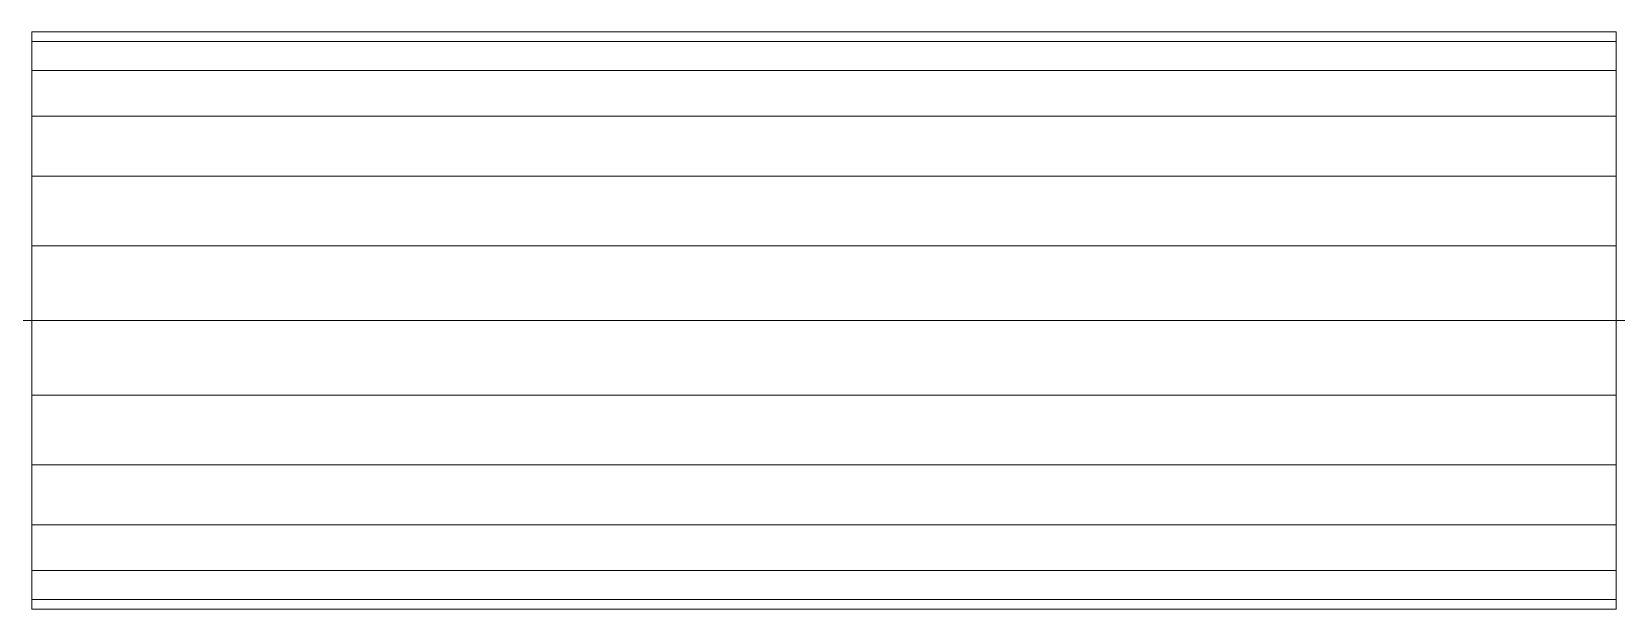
# Model space of a CAD drawing. Header units: inches. Extents: x -3325 to -59, y 5 to 733.
# Drawn here: x -2721.01 to -2713.12, y 324.56 to 327.44 of the extents above; entities that cross this region are included whole.
import ezdxf

# ---------------------------------------------------------------- set-up
doc = ezdxf.new("R2010")
doc.units = ezdxf.units.IN
doc.header["$MEASUREMENT"] = 0
doc.layers.add('P-PIPE', color=10, linetype='Continuous', lineweight=9)

msp = doc.modelspace()

# ---------------------------------------------------------------- linework, layer by layer
at = {"layer": 'P-PIPE', "color": 1}
for q in [(-2726.9921, 326, 1076), (-2713.1246, 326, 1076), (-2713.1246, 326, 1076)]:
    msp.add_line((-2721.0079, 326, 1076), q, dxfattribs=at)
at = {"layer": 'P-PIPE', "color": 1, "extrusion": (0, 1, 0)}
msp.add_arc((2713.1246, 1078.5197, 326), 2.5197, 180, 270, dxfattribs=at)

# ---------------------------------------------------------------- meshes
at = {"layer": 'P-PIPE', "color": 1}
mesh = msp.add_polyface(dxfattribs=at)
corners = [(-2721.0079, 324.5625, 1076), (-2721.0079, 324.6115, 1076.372), (-2721.0079, 324.7551, 1076.7188), (-2721.0079, 324.9835, 1077.0165), (-2721.0079, 325.2813, 1077.2449), (-2721.0079, 325.6279, 1077.3885), (-2721.0079, 326, 1077.4375), (-2721.0079, 326.3721, 1077.3885), (-2721.0079, 326.7187, 1077.2449), (-2721.0079, 327.0165, 1077.0165), (-2721.0079, 327.2449, 1076.7188), (-2721.0079, 327.3885, 1076.372), (-2721.0079, 327.4375, 1076), (-2721.0079, 327.3885, 1075.628), (-2721.0079, 327.2449, 1075.2813), (-2721.0079, 327.0165, 1074.9836), (-2721.0079, 326.7187, 1074.7551), (-2721.0079, 326.3721, 1074.6115), (-2721.0079, 326, 1074.5625), (-2721.0079, 325.6279, 1074.6115), (-2721.0079, 325.2813, 1074.7551), (-2721.0079, 324.9835, 1074.9836), (-2721.0079, 324.7551, 1075.2813), (-2721.0079, 324.6115, 1075.628)]
mesh.append_faces([[corners[k] for k in face] for face in [(13, 16, 10, 11)]], dxfattribs={"vtx0": -1, "vtx1": -1, "vtx3": -1, "color": 1})
mesh.append_faces([[corners[k] for k in face] for face in [(20, 4, 5), (8, 16, 17, 7)]], dxfattribs={"vtx0": -1, "vtx2": -1, "color": 1})
mesh.append_faces([[corners[k] for k in face] for face in [(21, 22, 20), (12, 13, 11)]], dxfattribs={"vtx1": -1, "color": 1})
mesh.append_faces([[corners[k] for k in face] for face in [(22, 23, 2, 20), (19, 20, 5, 17)]], dxfattribs={"vtx1": -1, "vtx2": -1, "vtx3": -1, "color": 1})
mesh.append_faces([[corners[k] for k in face] for face in [(17, 18, 19), (14, 15, 16, 13)]], dxfattribs={"vtx2": -1, "color": 1})
mesh.append_faces([[corners[k] for k in face] for face in [(2, 3, 4, 20), (5, 6, 7, 17), (8, 9, 10, 16)]], dxfattribs={"vtx2": -1, "vtx3": -1, "color": 1})
mesh.append_faces([[corners[k] for k in face] for face in [(23, 0, 1, 2)]], dxfattribs={"vtx3": -1, "color": 1})
mesh = msp.add_polyface(dxfattribs=at)
corners = [(-2721.0079, 327.4375, 1076), (-2721.0079, 327.3885, 1076.372), (-2721.0079, 327.2449, 1076.7188), (-2721.0079, 327.0165, 1077.0165), (-2721.0079, 326.7187, 1077.2449), (-2721.0079, 326.3721, 1077.3885), (-2721.0079, 326, 1077.4375), (-2713.1246, 326, 1077.4375), (-2713.1246, 326.3721, 1077.3885), (-2713.1246, 326.7187, 1077.2449), (-2713.1246, 327.0165, 1077.0165), (-2713.1246, 327.2449, 1076.7188), (-2713.1246, 327.3885, 1076.372), (-2713.1246, 327.4375, 1076)]
mesh.append_faces([[corners[k] for k in face] for face in [(7, 8, 5, 6)]], dxfattribs={"vtx1": -1, "color": 1})
mesh.append_faces([[corners[k] for k in face] for face in [(8, 9, 4, 5), (3, 4, 9, 10), (11, 12, 1, 2), (2, 3, 10, 11)]], dxfattribs={"vtx1": -1, "vtx3": -1, "color": 1})
mesh.append_faces([[corners[k] for k in face] for face in [(12, 13, 0, 1)]], dxfattribs={"vtx3": -1, "color": 1})
mesh = msp.add_polyface(dxfattribs=at)
corners = [(-2721.0079, 326, 1074.5625), (-2721.0079, 326.3721, 1074.6115), (-2721.0079, 326.7187, 1074.7551), (-2721.0079, 327.0165, 1074.9836), (-2721.0079, 327.2449, 1075.2813), (-2721.0079, 327.3885, 1075.628), (-2721.0079, 327.4375, 1076), (-2713.1246, 327.4375, 1076), (-2713.1246, 327.3885, 1075.628), (-2713.1246, 327.2449, 1075.2813), (-2713.1246, 327.0165, 1074.9836), (-2713.1246, 326.7187, 1074.7551), (-2713.1246, 326.3721, 1074.6115), (-2713.1246, 326, 1074.5625)]
mesh.append_faces([[corners[k] for k in face] for face in [(7, 8, 5, 6)]], dxfattribs={"vtx1": -1, "color": 1})
mesh.append_faces([[corners[k] for k in face] for face in [(8, 9, 4, 5), (3, 4, 9, 10), (11, 12, 1, 2), (2, 3, 10, 11)]], dxfattribs={"vtx1": -1, "vtx3": -1, "color": 1})
mesh.append_faces([[corners[k] for k in face] for face in [(12, 13, 0, 1)]], dxfattribs={"vtx3": -1, "color": 1})
mesh = msp.add_polyface(dxfattribs=at)
corners = [(-2713.1246, 324.5625, 1076), (-2713.1246, 324.6115, 1075.628), (-2713.1246, 324.7551, 1075.2813), (-2713.1246, 324.9835, 1074.9836), (-2713.1246, 325.2813, 1074.7551), (-2713.1246, 325.6279, 1074.6115), (-2713.1246, 326, 1074.5625), (-2713.1246, 326.3721, 1074.6115), (-2713.1246, 326.7187, 1074.7551), (-2713.1246, 327.0165, 1074.9836), (-2713.1246, 327.2449, 1075.2813), (-2713.1246, 327.3885, 1075.628), (-2713.1246, 327.4375, 1076), (-2713.1246, 327.3885, 1076.372), (-2713.1246, 327.2449, 1076.7188), (-2713.1246, 327.0165, 1077.0165), (-2713.1246, 326.7187, 1077.2449), (-2713.1246, 326.3721, 1077.3885), (-2713.1246, 326, 1077.4375), (-2713.1246, 325.6279, 1077.3885), (-2713.1246, 325.2813, 1077.2449), (-2713.1246, 324.9835, 1077.0165), (-2713.1246, 324.7551, 1076.7188), (-2713.1246, 324.6115, 1076.372)]
mesh.append_faces([[corners[k] for k in face] for face in [(1, 23, 0), (10, 8, 9)]], dxfattribs={"vtx0": -1, "color": 1})
mesh.append_faces([[corners[k] for k in face] for face in [(11, 14, 8, 10)]], dxfattribs={"vtx0": -1, "vtx1": -1, "vtx2": -1, "color": 1})
mesh.append_faces([[corners[k] for k in face] for face in [(19, 4, 5, 7)]], dxfattribs={"vtx0": -1, "vtx2": -1, "vtx3": -1, "color": 1})
mesh.append_faces([[corners[k] for k in face] for face in [(19, 20, 4)]], dxfattribs={"vtx1": -1, "vtx2": -1, "color": 1})
mesh.append_faces([[corners[k] for k in face] for face in [(1, 2, 22, 23), (7, 8, 16, 17)]], dxfattribs={"vtx1": -1, "vtx3": -1, "color": 1})
mesh.append_faces([[corners[k] for k in face] for face in [(5, 6, 7)]], dxfattribs={"vtx2": -1, "color": 1})
mesh.append_faces([[corners[k] for k in face] for face in [(2, 3, 4, 22), (20, 21, 22, 4), (17, 18, 19, 7), (14, 15, 16, 8)]], dxfattribs={"vtx2": -1, "vtx3": -1, "color": 1})
mesh.append_faces([[corners[k] for k in face] for face in [(11, 12, 13, 14)]], dxfattribs={"vtx3": -1, "color": 1})
mesh = msp.add_polyface(dxfattribs=at)
corners = [(-2721.0079, 326, 1077.4375), (-2721.0079, 325.6279, 1077.3885), (-2721.0079, 325.2813, 1077.2449), (-2721.0079, 324.9835, 1077.0165), (-2721.0079, 324.7551, 1076.7188), (-2721.0079, 324.6115, 1076.372), (-2721.0079, 324.5625, 1076), (-2713.1246, 324.5625, 1076), (-2713.1246, 324.6115, 1076.372), (-2713.1246, 324.7551, 1076.7188), (-2713.1246, 324.9835, 1077.0165), (-2713.1246, 325.2813, 1077.2449), (-2713.1246, 325.6279, 1077.3885), (-2713.1246, 326, 1077.4375)]
mesh.append_faces([[corners[k] for k in face] for face in [(7, 8, 5, 6)]], dxfattribs={"vtx1": -1, "color": 1})
mesh.append_faces([[corners[k] for k in face] for face in [(8, 9, 4, 5), (3, 4, 9, 10), (11, 12, 1, 2), (2, 3, 10, 11)]], dxfattribs={"vtx1": -1, "vtx3": -1, "color": 1})
mesh.append_faces([[corners[k] for k in face] for face in [(12, 13, 0, 1)]], dxfattribs={"vtx3": -1, "color": 1})
mesh = msp.add_polyface(dxfattribs=at)
corners = [(-2721.0079, 324.5625, 1076), (-2721.0079, 324.6115, 1075.628), (-2721.0079, 324.7551, 1075.2813), (-2721.0079, 324.9835, 1074.9836), (-2721.0079, 325.2813, 1074.7551), (-2721.0079, 325.6279, 1074.6115), (-2721.0079, 326, 1074.5625), (-2713.1246, 326, 1074.5625), (-2713.1246, 325.6279, 1074.6115), (-2713.1246, 325.2813, 1074.7551), (-2713.1246, 324.9835, 1074.9836), (-2713.1246, 324.7551, 1075.2813), (-2713.1246, 324.6115, 1075.628), (-2713.1246, 324.5625, 1076)]
mesh.append_faces([[corners[k] for k in face] for face in [(7, 8, 5, 6)]], dxfattribs={"vtx1": -1, "color": 1})
mesh.append_faces([[corners[k] for k in face] for face in [(8, 9, 4, 5), (3, 4, 9, 10), (11, 12, 1, 2), (2, 3, 10, 11)]], dxfattribs={"vtx1": -1, "vtx3": -1, "color": 1})
mesh.append_faces([[corners[k] for k in face] for face in [(12, 13, 0, 1)]], dxfattribs={"vtx3": -1, "color": 1})

doc.saveas('drawing.dxf')
